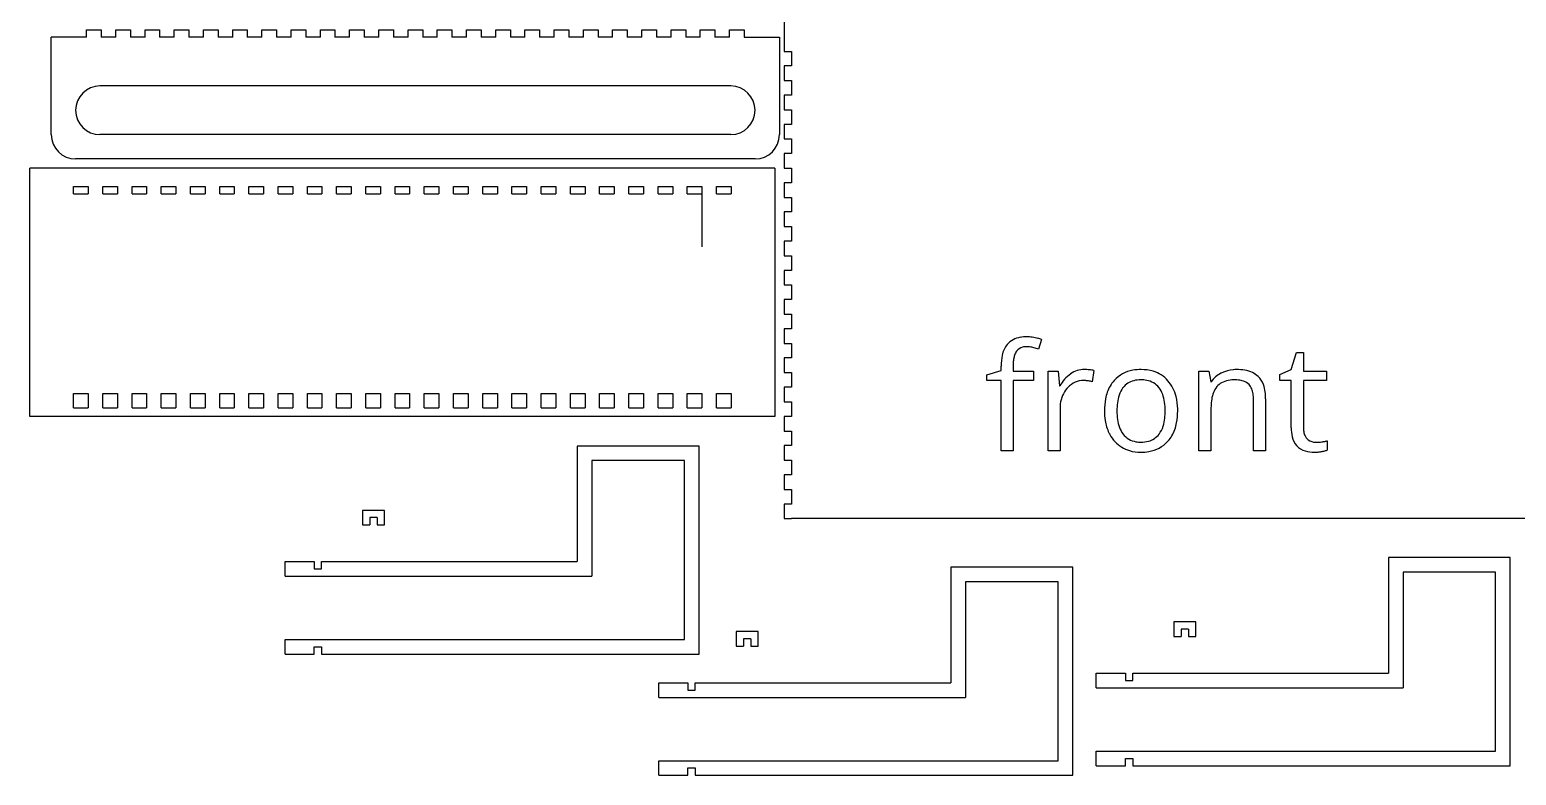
# Model space of a CAD drawing. Header units: inches. Extents: x 2290 to 3212, y 470 to 1390.
# Drawn here: x 2290 to 2900, y 474 to 780 of the extents above; entities that cross this region are included whole.
import ezdxf

# ---------------------------------------------------------------- set-up
doc = ezdxf.new("R2010")
doc.units = ezdxf.units.IN
doc.header["$MEASUREMENT"] = 0
doc.layers.add('front_labelLayer', color=7, linetype='Continuous')
doc.layers.add('front_outsideCutPath', color=7, linetype='Continuous')

msp = doc.modelspace()

# ---------------------------------------------------------------- linework, layer by layer
at = {"linetype": 'Continuous'}
for p, q in [((2313.47, 777.32), (2298.97, 777.32)), ((2298.97, 737.32), (2298.97, 777.32)), ((2325.47, 777.32), (2319.47, 777.32)), ((2337.47, 777.32), (2331.47, 777.32)), ((2349.47, 777.32), (2343.47, 777.32)), ((2361.47, 777.32), (2355.47, 777.32)), ((2373.47, 777.32), (2367.47, 777.32)), ((2385.47, 777.32), (2379.47, 777.32)), ((2397.47, 777.32), (2391.47, 777.32)), ((2409.47, 777.32), (2403.47, 777.32)), ((2421.47, 777.32), (2415.47, 777.32)), ((2433.47, 777.32), (2427.47, 777.32)), ((2445.47, 777.32), (2439.47, 777.32)), ((2457.47, 777.32), (2451.47, 777.32)), ((2469.47, 777.32), (2463.47, 777.32)), ((2481.47, 777.32), (2475.47, 777.32)), ((2493.47, 777.32), (2487.47, 777.32)), ((2505.47, 777.32), (2499.47, 777.32)), ((2517.47, 777.32), (2511.47, 777.32)), ((2529.47, 777.32), (2523.47, 777.32)), ((2541.47, 777.32), (2535.47, 777.32)), ((2553.47, 777.32), (2547.47, 777.32)), ((2565.47, 777.32), (2559.47, 777.32)), ((2577.47, 777.32), (2571.47, 777.32)), ((2583.47, 777.32), (2597.97, 777.32)), ((2597.97, 777.32), (2597.97, 737.32)), ((2577.97, 757.32), (2318.97, 757.32)), ((2308.97, 747.32), (2308.97, 747.32)), ((2587.97, 747.32), (2587.97, 747.32)), ((2577.97, 737.32), (2318.97, 737.32)), ((2587.97, 727.32), (2308.97, 727.32)), ((2290.13, 621.49), (2290.13, 723.49)), ((2596.13, 723.49), (2596.13, 621.49)), ((2308.13, 712.99), (2314.13, 712.99)), ((2320.13, 712.99), (2326.13, 712.99)), ((2332.13, 712.99), (2338.13, 712.99)), ((2344.13, 712.99), (2350.13, 712.99)), ((2356.13, 712.99), (2362.13, 712.99)), ((2368.13, 712.99), (2374.13, 712.99)), ((2380.13, 712.99), (2386.13, 712.99)), ((2392.13, 712.99), (2398.13, 712.99)), ((2404.13, 712.99), (2410.13, 712.99)), ((2416.13, 712.99), (2422.13, 712.99)), ((2428.13, 712.99), (2434.13, 712.99)), ((2440.13, 712.99), (2446.13, 712.99)), ((2452.13, 712.99), (2458.13, 712.99)), ((2464.13, 712.99), (2470.13, 712.99)), ((2476.13, 712.99), (2482.13, 712.99)), ((2488.13, 712.99), (2494.13, 712.99)), ((2500.13, 712.99), (2506.13, 712.99)), ((2512.13, 712.99), (2518.13, 712.99)), ((2524.13, 712.99), (2530.13, 712.99)), ((2536.13, 712.99), (2542.13, 712.99)), ((2548.13, 712.99), (2554.13, 712.99)), ((2560.13, 712.99), (2566.13, 712.99)), ((2566.13, 712.99), (2566.13, 691.26)), ((2572.13, 712.99), (2578.13, 712.99)), ((2308.13, 624.99), (2314.13, 624.99)), ((2320.13, 624.99), (2326.13, 624.99)), ((2332.13, 624.99), (2338.13, 624.99)), ((2344.13, 624.99), (2350.13, 624.99)), ((2356.13, 624.99), (2362.13, 624.99)), ((2368.13, 624.99), (2374.13, 624.99)), ((2380.13, 624.99), (2386.13, 624.99)), ((2392.13, 624.99), (2398.13, 624.99)), ((2404.13, 624.99), (2410.13, 624.99)), ((2416.13, 624.99), (2422.13, 624.99)), ((2428.13, 624.99), (2434.13, 624.99)), ((2440.13, 624.99), (2446.13, 624.99)), ((2452.13, 624.99), (2458.13, 624.99)), ((2464.13, 624.99), (2470.13, 624.99)), ((2476.13, 624.99), (2482.13, 624.99)), ((2488.13, 624.99), (2494.13, 624.99)), ((2500.13, 624.99), (2506.13, 624.99)), ((2512.13, 624.99), (2518.13, 624.99)), ((2524.13, 624.99), (2530.13, 624.99)), ((2536.13, 624.99), (2542.13, 624.99)), ((2548.13, 624.99), (2554.13, 624.99)), ((2560.13, 624.99), (2566.13, 624.99)), ((2572.13, 624.99), (2578.13, 624.99)), ((2596.13, 621.49), (2290.13, 621.49)), ((2905.95, 579.53), (2602.95, 579.53))]:
    msp.add_line(p, q, dxfattribs=at)
for p, q in [((2564.96, 609.35), (2514.96, 609.35)), ((2514.96, 609.35), (2514.96, 561.85)), ((2564.96, 523.85), (2564.96, 609.35)), ((2558.96, 603.35), (2520.96, 603.35)), ((2520.96, 603.35), (2520.96, 555.85)), ((2558.96, 529.85), (2558.96, 603.35)), ((2429.81, 582.93), (2426.81, 582.93)), ((2426.81, 582.93), (2426.81, 576.93)), ((2435.81, 582.93), (2429.81, 582.93)), ((2432.81, 579.93), (2429.81, 579.93)), ((2429.81, 579.93), (2429.81, 576.93)), ((2432.81, 579.93), (2432.81, 576.93)), ((2435.81, 576.93), (2435.81, 582.93)), ((2426.81, 576.93), (2429.81, 576.93)), ((2432.81, 576.93), (2435.81, 576.93)), ((2394.96, 561.85), (2406.96, 561.85)), ((2394.96, 555.85), (2394.96, 561.85)), ((2406.96, 561.85), (2406.96, 558.85)), ((2409.96, 561.85), (2514.96, 561.85)), ((2409.96, 558.85), (2409.96, 561.85)), ((2898.02, 563.49), (2848.02, 563.49)), ((2848.02, 563.49), (2848.02, 515.99)), ((2898.02, 477.99), (2898.02, 563.49)), ((2394.96, 555.85), (2520.96, 555.85)), ((2406.96, 558.85), (2409.96, 558.85)), ((2718.38, 559.56), (2668.38, 559.56)), ((2668.38, 559.56), (2668.38, 512.06)), ((2718.38, 474.06), (2718.38, 559.56)), ((2892.02, 557.49), (2854.02, 557.49)), ((2854.02, 557.49), (2854.02, 509.99)), ((2892.02, 483.99), (2892.02, 557.49)), ((2712.38, 553.56), (2674.38, 553.56)), ((2674.38, 553.56), (2674.38, 506.06)), ((2712.38, 480.06), (2712.38, 553.56)), ((2583.23, 533.14), (2580.23, 533.14)), ((2580.23, 533.14), (2580.23, 527.14)), ((2589.23, 533.14), (2583.23, 533.14)), ((2589.23, 527.14), (2589.23, 533.14)), ((2762.87, 537.07), (2759.87, 537.07)), ((2759.87, 537.07), (2759.87, 531.07)), ((2759.87, 531.07), (2762.87, 531.07)), ((2768.87, 537.07), (2762.87, 537.07)), ((2765.87, 534.07), (2762.87, 534.07)), ((2762.87, 534.07), (2762.87, 531.07)), ((2765.87, 534.07), (2765.87, 531.07)), ((2765.87, 531.07), (2768.87, 531.07)), ((2768.87, 531.07), (2768.87, 537.07)), ((2394.96, 529.85), (2558.96, 529.85)), ((2394.96, 523.85), (2394.96, 529.85)), ((2406.96, 523.85), (2406.96, 526.85)), ((2406.96, 526.85), (2409.96, 526.85)), ((2409.96, 526.85), (2409.96, 523.85)), ((2580.23, 527.14), (2583.23, 527.14)), ((2586.23, 530.14), (2583.23, 530.14)), ((2583.23, 530.14), (2583.23, 527.14)), ((2586.23, 530.14), (2586.23, 527.14)), ((2586.23, 527.14), (2589.23, 527.14)), ((2394.96, 523.85), (2406.96, 523.85)), ((2409.96, 523.85), (2564.96, 523.85)), ((2728.02, 515.99), (2740.02, 515.99)), ((2728.02, 509.99), (2728.02, 515.99)), ((2740.02, 515.99), (2740.02, 512.99)), ((2740.02, 512.99), (2743.02, 512.99)), ((2743.02, 515.99), (2848.02, 515.99)), ((2743.02, 512.99), (2743.02, 515.99)), ((2548.38, 512.06), (2560.38, 512.06)), ((2548.38, 506.06), (2548.38, 512.06)), ((2560.38, 512.06), (2560.38, 509.06)), ((2560.38, 509.06), (2563.38, 509.06)), ((2563.38, 512.06), (2668.38, 512.06)), ((2563.38, 509.06), (2563.38, 512.06)), ((2728.02, 509.99), (2854.02, 509.99)), ((2548.38, 506.06), (2674.38, 506.06)), ((2728.02, 483.99), (2892.02, 483.99)), ((2728.02, 477.99), (2728.02, 483.99)), ((2548.38, 480.06), (2712.38, 480.06)), ((2548.38, 474.06), (2548.38, 480.06)), ((2560.38, 474.06), (2560.38, 477.06)), ((2560.38, 477.06), (2563.38, 477.06)), ((2563.38, 477.06), (2563.38, 474.06)), ((2728.02, 477.99), (2740.02, 477.99)), ((2740.02, 477.99), (2740.02, 480.99)), ((2740.02, 480.99), (2743.02, 480.99)), ((2743.02, 480.99), (2743.02, 477.99)), ((2743.02, 477.99), (2898.02, 477.99)), ((2548.38, 474.06), (2560.38, 474.06)), ((2563.38, 474.06), (2718.38, 474.06))]:
    msp.add_line(p, q)
for centre, start, end in [((2318.97, 747.32), 90, 180), ((2577.97, 747.32), 0, 90), ((2318.97, 747.32), 180, 270), ((2577.97, 747.32), 270, 0), ((2308.97, 737.32), 180, 270), ((2587.97, 737.32), 270, 0)]:
    msp.add_arc(centre, 10, start, end, dxfattribs=at)
at = {"layer": 'front_labelLayer'}
for p, q in [((2705.6, 653.19), (2704.32, 649.22)), ((2808.1, 640.76), (2810.19, 647.75)), ((2810.19, 647.75), (2813.06, 647.75)), ((2813.06, 647.75), (2813.06, 640.16)), ((2688.96, 640.34), (2688.96, 642.17)), ((2693.92, 642.29), (2693.92, 640.16)), ((2683.1, 638.55), (2688.96, 640.34)), ((2683.1, 636.31), (2683.1, 638.55)), ((2688.96, 636.31), (2683.1, 636.31)), ((2688.96, 607.41), (2688.96, 636.31)), ((2693.92, 640.16), (2702.26, 640.16)), ((2702.26, 636.31), (2693.92, 636.31)), ((2693.92, 636.31), (2693.92, 607.41)), ((2702.26, 640.16), (2702.26, 636.31)), ((2708.23, 607.41), (2708.23, 640.16)), ((2708.23, 640.16), (2712.33, 640.16)), ((2712.33, 640.16), (2712.9, 634.1)), ((2727.09, 640.4), (2726.4, 635.8)), ((2770.18, 607.41), (2770.18, 640.16)), ((2770.18, 640.16), (2774.22, 640.16)), ((2774.22, 640.16), (2775.02, 635.68)), ((2775.02, 635.68), (2775.26, 635.68)), ((2803.41, 638.7), (2808.1, 640.76)), ((2803.41, 636.31), (2803.41, 638.7)), ((2808.1, 636.31), (2803.41, 636.31)), ((2808.1, 616.83), (2808.1, 636.31)), ((2813.06, 640.16), (2822.57, 640.16)), ((2822.57, 636.31), (2813.06, 636.31)), ((2813.06, 636.31), (2813.06, 617.04)), ((2822.57, 640.16), (2822.57, 636.31)), ((2712.9, 634.1), (2713.14, 634.1)), ((2797.55, 628.78), (2797.55, 607.41)), ((2713.2, 624.98), (2713.2, 607.41)), ((2775.14, 624.6), (2775.14, 607.41)), ((2792.59, 607.41), (2792.59, 628.6)), ((2822.81, 611.51), (2822.81, 607.71)), ((2693.92, 607.41), (2688.96, 607.41)), ((2713.2, 607.41), (2708.23, 607.41)), ((2775.14, 607.41), (2770.18, 607.41)), ((2797.55, 607.41), (2792.59, 607.41))]:
    msp.add_line(p, q, dxfattribs=at)
for centre, radius, start, end in [((2698.07, 645.41), 8.7, 98.25515, 139.62034), ((2699.42, 639.16), 15.08, 89.66968, 99.93144), ((2699.43, 638.27), 15.97, 81.56409, 89.70174), ((2698.3, 630.43), 23.89, 75.97399, 81.65647), ((2696.38, 622.44), 32.11, 73.29637, 76.09461), ((2699.61, 644.6), 10.4, 141.74338, 168.23221), ((2699.97, 644.99), 5.74, 145.06887, 162.18018), ((2698.76, 645.77), 4.3, 102.76774, 144.33803), ((2699.36, 643.46), 6.69, 89.48592, 103.41974), ((2699.38, 639.48), 10.67, 83.07609, 89.79268), ((2698.73, 634.24), 15.94, 76.51835, 83.02169), ((2696.86, 626.31), 24.09, 71.96134, 76.59183), ((2709.06, 642.4), 20.1, 167.5776, 180.65867), ((2717.34, 642.3), 23.42, 178.19733, 180.02318), ((2710.93, 642.57), 17.01, 171.65278, 178.43835), ((2704.14, 643.59), 10.13, 161.84377, 171.7847), ((2727.73, 625.88), 16.75, 139.41393, 150.60329), ((2724.73, 628.45), 12.8, 124.23214, 139.41611), ((2722.76, 627.66), 8.6, 89.63354, 137.08808), ((2723.12, 630.87), 9.89, 89.67966, 124.44057), ((2722.81, 624.61), 11.64, 87.34369, 89.96596), ((2723.23, 617.99), 22.77, 84.99229, 90.1281), ((2722.6, 621.03), 15.23, 81.58843, 87.19166), ((2721.65, 614.46), 21.86, 77.44538, 81.63604), ((2723.77, 624.12), 16.62, 78.4892, 85.02659), ((2745.61, 627.16), 13.7, 138.17595, 150.22873), ((2745.15, 627.51), 13.12, 99.17594, 137.98327), ((2745.27, 628.52), 7.9, 103.46852, 142.31189), ((2746.42, 621.5), 19.27, 89.73264, 100.07598), ((2746.26, 624.74), 11.81, 89.48059, 103.8805), ((2746.43, 624.04), 12.51, 79.34534, 90.31749), ((2746.68, 624.09), 16.67, 73.52227, 90.56923), ((2747.39, 628.29), 8.16, 37.95776, 80.40062), ((2747.66, 627.65), 12.99, 41.14456, 73.21339), ((2745.79, 626.04), 15.45, 13.50143, 41.07034), ((2783.75, 630.31), 10.04, 116.94429, 147.65256), ((2782.83, 629.2), 6.99, 118.54394, 139.19268), ((2784.79, 628.56), 12.08, 115.80728, 117.60668), ((2783.9, 627.1), 9.35, 100.11765, 118.16026), ((2785.33, 627.31), 13.43, 94.32267, 115.54544), ((2784.96, 621.54), 15.01, 89.59331, 100.37179), ((2785.65, 624.52), 16.24, 89.95787, 94.7109), ((2785.1, 623.4), 13.15, 84.0198, 90.15107), ((2785.78, 621.18), 19.59, 80.55854, 90.35382), ((2785.6, 627.63), 8.89, 71.08281, 84.36912), ((2786.71, 630.74), 5.59, 43.37909, 71.53861), ((2787.01, 628.27), 12.39, 65.10942, 80.76382), ((2788.44, 631.44), 8.91, 46.55845, 64.87824), ((2788.55, 631.77), 8.6, 19.38488, 45.59971), ((2724.56, 625.58), 11.33, 138.95758, 174.54222), ((2724.87, 625.28), 11.76, 135.62089, 138.83771), ((2757.15, 623.99), 25.76, 169.24429, 180.38808), ((2748.4, 625.72), 16.84, 150.71115, 169.46954), ((2753.27, 625.14), 16.66, 162.06531, 173.16748), ((2747.19, 627.17), 10.26, 142.90257, 162.37496), ((2745.71, 627.1), 10.21, 20.0257, 37.43505), ((2740.66, 625.24), 15.59, 7.744, 20.06902), ((2738.58, 624.16), 22.9, 1.12772, 13.88), ((2789.39, 626.46), 14.12, 159.95343, 171.38011), ((2783.76, 628.57), 8.11, 140.15191, 160.31464), ((2786.41, 630.6), 5.9, 22.70244, 42.34195), ((2783.77, 629.5), 8.76, 8.49315, 22.65798), ((2778.57, 628.68), 14.02, 359.67142, 8.68772), ((2783.58, 629.9), 13.91, 6.96337, 19.83634), ((2775.91, 628.87), 21.65, 359.76315, 7.21156), ((2728.25, 625.01), 15.06, 173.69075, 180.08828), ((2756.21, 623.72), 24.82, 179.77447, 189.09329), ((2762.75, 623.93), 26.21, 173.00862, 180.24638), ((2761.65, 623.69), 25.12, 179.70596, 187.91608), ((2731.6, 623.95), 24.75, 359.70756, 7.89727), ((2730.22, 623.73), 26.13, 353.5363, 0.20142), ((2735.86, 623.65), 25.62, 349.17619, 0.38626), ((2732.37, 623.82), 29.11, 359.99191, 1.54196), ((2806.92, 624.61), 31.78, 178.08107, 180.02367), ((2798.58, 624.99), 23.43, 171.17658, 178.32177), ((2749.83, 622.64), 18.35, 188.91025, 205.31714), ((2752.44, 622.37), 15.81, 187.76392, 200.09769), ((2747.36, 620.51), 10.41, 200.08459, 216.91316), ((2745.32, 620.65), 10.65, 323.00893, 342.63904), ((2739.22, 622.64), 17.07, 342.36157, 353.75376), ((2744.49, 621.93), 16.83, 330.2507, 349.41165), ((2823.69, 616.65), 15.59, 179.35509, 192.84776), ((2823.05, 616.97), 9.99, 179.64165, 189.75059), ((2747.94, 621.85), 16.3, 205.65604, 208.4461), ((2745.49, 620.35), 13.43, 207.7947, 238.6758), ((2745.51, 619.18), 8.13, 217.30096, 261.70991), ((2746.37, 623.29), 12.32, 260.50332, 270.24768), ((2746.54, 622.49), 11.52, 269.44817, 284.72557), ((2747.45, 619.11), 8.02, 284.56623, 322.63339), ((2747.62, 620.16), 13.22, 278.89592, 317.99791), ((2747.14, 620.55), 13.84, 318.14397, 329.75662), ((2815.87, 614.54), 7.5, 190.38177, 253.87724), ((2819.53, 616.34), 6.41, 189.54796, 205.78736), ((2818.08, 615.68), 4.81, 206.12945, 221.40839), ((2817.91, 615.55), 4.61, 221.59492, 262.35051), ((2818.3, 617.54), 6.63, 261.32663, 270.19132), ((2818.36, 627.2), 16.29, 269.88036, 278.30283), ((2818.51, 625.93), 15.01, 278.41545, 279.00808), ((2816.68, 637.61), 26.83, 278.95897, 280.51043), ((2818.43, 628.26), 17.33, 280.48479, 282.6268), ((2819.95, 621.48), 10.37, 282.58768, 285.5795), ((2820.72, 618.66), 7.45, 285.72385, 286.25636), ((2745.66, 620.69), 13.81, 238.81155, 253.24284), ((2746.19, 622.74), 15.93, 253.54369, 270.41825), ((2746.39, 626.08), 19.26, 269.75029, 279.80333), ((2817.41, 619.77), 12.96, 253.7848, 270.88526), ((2817.6, 619.53), 12.72, 270.00315, 270.76045), ((2817.53, 622.28), 15.46, 270.89325, 275.54838), ((2816.96, 628.29), 21.5, 275.52604, 279.29394), ((2817.47, 625.38), 18.55, 279.18627, 280.11437), ((2818.3, 620.87), 13.96, 280.00699, 283.37353), ((2819.54, 615.68), 8.63, 283.30694, 288.11978), ((2820.72, 612.12), 4.88, 287.9888, 295.30484)]:
    msp.add_arc(centre, radius, start, end, dxfattribs=at)
at = {"layer": 'front_outsideCutPath'}
for p, q in [((2599.95, 783.53), (2599.95, 771.53)), ((2313.47, 777.32), (2313.47, 780.32)), ((2313.47, 780.32), (2319.47, 780.32)), ((2319.47, 780.32), (2319.47, 777.32)), ((2325.47, 777.32), (2325.47, 780.32)), ((2325.47, 780.32), (2331.47, 780.32)), ((2331.47, 780.32), (2331.47, 777.32)), ((2337.47, 777.32), (2337.47, 780.32)), ((2337.47, 780.32), (2343.47, 780.32)), ((2343.47, 780.32), (2343.47, 777.32)), ((2349.47, 777.32), (2349.47, 780.32)), ((2349.47, 780.32), (2355.47, 780.32)), ((2355.47, 780.32), (2355.47, 777.32)), ((2361.47, 777.32), (2361.47, 780.32)), ((2361.47, 780.32), (2367.47, 780.32)), ((2367.47, 780.32), (2367.47, 777.32)), ((2373.47, 777.32), (2373.47, 780.32)), ((2373.47, 780.32), (2379.47, 780.32)), ((2379.47, 780.32), (2379.47, 777.32)), ((2385.47, 777.32), (2385.47, 780.32)), ((2385.47, 780.32), (2391.47, 780.32)), ((2391.47, 780.32), (2391.47, 777.32)), ((2397.47, 777.32), (2397.47, 780.32)), ((2397.47, 780.32), (2403.47, 780.32)), ((2403.47, 780.32), (2403.47, 777.32)), ((2409.47, 777.32), (2409.47, 780.32)), ((2409.47, 780.32), (2415.47, 780.32)), ((2415.47, 780.32), (2415.47, 777.32)), ((2421.47, 777.32), (2421.47, 780.32)), ((2421.47, 780.32), (2427.47, 780.32)), ((2427.47, 780.32), (2427.47, 777.32)), ((2433.47, 777.32), (2433.47, 780.32)), ((2433.47, 780.32), (2439.47, 780.32)), ((2439.47, 780.32), (2439.47, 777.32)), ((2445.47, 777.32), (2445.47, 780.32)), ((2445.47, 780.32), (2451.47, 780.32)), ((2451.47, 780.32), (2451.47, 777.32)), ((2457.47, 777.32), (2457.47, 780.32)), ((2457.47, 780.32), (2463.47, 780.32)), ((2463.47, 780.32), (2463.47, 777.32)), ((2469.47, 777.32), (2469.47, 780.32)), ((2469.47, 780.32), (2475.47, 780.32)), ((2475.47, 780.32), (2475.47, 777.32)), ((2481.47, 777.32), (2481.47, 780.32)), ((2481.47, 780.32), (2487.47, 780.32)), ((2487.47, 780.32), (2487.47, 777.32)), ((2493.47, 777.32), (2493.47, 780.32)), ((2493.47, 780.32), (2499.47, 780.32)), ((2499.47, 780.32), (2499.47, 777.32)), ((2505.47, 777.32), (2505.47, 780.32)), ((2505.47, 780.32), (2511.47, 780.32)), ((2511.47, 780.32), (2511.47, 777.32)), ((2517.47, 777.32), (2517.47, 780.32)), ((2517.47, 780.32), (2523.47, 780.32)), ((2523.47, 780.32), (2523.47, 777.32)), ((2529.47, 777.32), (2529.47, 780.32)), ((2529.47, 780.32), (2535.47, 780.32)), ((2535.47, 780.32), (2535.47, 777.32)), ((2541.47, 777.32), (2541.47, 780.32)), ((2541.47, 780.32), (2547.47, 780.32)), ((2547.47, 780.32), (2547.47, 777.32)), ((2553.47, 777.32), (2553.47, 780.32)), ((2553.47, 780.32), (2559.47, 780.32)), ((2559.47, 780.32), (2559.47, 777.32)), ((2565.47, 777.32), (2565.47, 780.32)), ((2565.47, 780.32), (2571.47, 780.32)), ((2571.47, 780.32), (2571.47, 777.32)), ((2577.47, 777.32), (2577.47, 780.32)), ((2577.47, 780.32), (2583.47, 780.32)), ((2583.47, 780.32), (2583.47, 777.32)), ((2599.95, 771.53), (2602.95, 771.53)), ((2602.95, 771.53), (2602.95, 765.53)), ((2602.95, 765.53), (2599.95, 765.53)), ((2599.95, 765.53), (2599.95, 759.53)), ((2599.95, 759.53), (2602.95, 759.53)), ((2602.95, 759.53), (2602.95, 753.53)), ((2602.95, 753.53), (2599.95, 753.53)), ((2599.95, 753.53), (2599.95, 747.53)), ((2599.95, 747.53), (2602.95, 747.53)), ((2602.95, 747.53), (2602.95, 741.53)), ((2602.95, 741.53), (2599.95, 741.53)), ((2599.95, 741.53), (2599.95, 735.53)), ((2599.95, 735.53), (2602.95, 735.53)), ((2602.95, 735.53), (2602.95, 729.53)), ((2602.95, 729.53), (2599.95, 729.53)), ((2599.95, 729.53), (2599.95, 723.53)), ((2596.13, 723.49), (2290.13, 723.49)), ((2599.95, 723.53), (2602.95, 723.53)), ((2602.95, 723.53), (2602.95, 717.53)), ((2308.13, 712.99), (2308.13, 715.99)), ((2308.13, 715.99), (2314.13, 715.99)), ((2314.13, 715.99), (2314.13, 712.99)), ((2320.13, 712.99), (2320.13, 715.99)), ((2320.13, 715.99), (2326.13, 715.99)), ((2326.13, 715.99), (2326.13, 712.99)), ((2332.13, 712.99), (2332.13, 715.99)), ((2332.13, 715.99), (2338.13, 715.99)), ((2338.13, 715.99), (2338.13, 712.99)), ((2344.13, 712.99), (2344.13, 715.99)), ((2344.13, 715.99), (2350.13, 715.99)), ((2350.13, 715.99), (2350.13, 712.99)), ((2356.13, 712.99), (2356.13, 715.99)), ((2356.13, 715.99), (2362.13, 715.99)), ((2362.13, 715.99), (2362.13, 712.99)), ((2368.13, 712.99), (2368.13, 715.99)), ((2368.13, 715.99), (2374.13, 715.99)), ((2374.13, 715.99), (2374.13, 712.99)), ((2380.13, 712.99), (2380.13, 715.99)), ((2380.13, 715.99), (2386.13, 715.99)), ((2386.13, 715.99), (2386.13, 712.99)), ((2392.13, 712.99), (2392.13, 715.99)), ((2392.13, 715.99), (2398.13, 715.99)), ((2398.13, 715.99), (2398.13, 712.99)), ((2404.13, 712.99), (2404.13, 715.99)), ((2404.13, 715.99), (2410.13, 715.99)), ((2410.13, 715.99), (2410.13, 712.99)), ((2416.13, 712.99), (2416.13, 715.99)), ((2416.13, 715.99), (2422.13, 715.99)), ((2422.13, 715.99), (2422.13, 712.99)), ((2428.13, 712.99), (2428.13, 715.99)), ((2428.13, 715.99), (2434.13, 715.99)), ((2434.13, 715.99), (2434.13, 712.99)), ((2440.13, 712.99), (2440.13, 715.99)), ((2440.13, 715.99), (2446.13, 715.99)), ((2446.13, 715.99), (2446.13, 712.99)), ((2452.13, 712.99), (2452.13, 715.99)), ((2452.13, 715.99), (2458.13, 715.99)), ((2458.13, 715.99), (2458.13, 712.99)), ((2464.13, 712.99), (2464.13, 715.99)), ((2464.13, 715.99), (2470.13, 715.99)), ((2470.13, 715.99), (2470.13, 712.99)), ((2476.13, 712.99), (2476.13, 715.99)), ((2476.13, 715.99), (2482.13, 715.99)), ((2482.13, 715.99), (2482.13, 712.99)), ((2488.13, 712.99), (2488.13, 715.99)), ((2488.13, 715.99), (2494.13, 715.99)), ((2494.13, 715.99), (2494.13, 712.99)), ((2500.13, 712.99), (2500.13, 715.99)), ((2500.13, 715.99), (2506.13, 715.99)), ((2506.13, 715.99), (2506.13, 712.99)), ((2512.13, 712.99), (2512.13, 715.99)), ((2512.13, 715.99), (2518.13, 715.99)), ((2518.13, 715.99), (2518.13, 712.99)), ((2524.13, 712.99), (2524.13, 715.99)), ((2524.13, 715.99), (2530.13, 715.99)), ((2530.13, 715.99), (2530.13, 712.99)), ((2536.13, 712.99), (2536.13, 715.99)), ((2536.13, 715.99), (2542.13, 715.99)), ((2542.13, 715.99), (2542.13, 712.99)), ((2548.13, 712.99), (2548.13, 715.99)), ((2548.13, 715.99), (2554.13, 715.99)), ((2554.13, 715.99), (2554.13, 712.99)), ((2560.13, 712.99), (2560.13, 715.99)), ((2560.13, 715.99), (2566.13, 715.99)), ((2566.13, 715.99), (2566.13, 712.99)), ((2572.13, 712.99), (2572.13, 715.99)), ((2572.13, 715.99), (2578.13, 715.99)), ((2578.13, 715.99), (2578.13, 712.99)), ((2602.95, 717.53), (2599.95, 717.53)), ((2599.95, 717.53), (2599.95, 711.53)), ((2599.95, 711.53), (2602.95, 711.53)), ((2602.95, 711.53), (2602.95, 705.53)), ((2602.95, 705.53), (2599.95, 705.53)), ((2599.95, 705.53), (2599.95, 699.53)), ((2599.95, 699.53), (2602.95, 699.53)), ((2602.95, 699.53), (2602.95, 693.53)), ((2602.95, 693.53), (2599.95, 693.53)), ((2599.95, 693.53), (2599.95, 687.53)), ((2599.95, 687.53), (2602.95, 687.53)), ((2602.95, 687.53), (2602.95, 681.53)), ((2602.95, 681.53), (2599.95, 681.53)), ((2599.95, 681.53), (2599.95, 675.53)), ((2599.95, 675.53), (2602.95, 675.53)), ((2602.95, 675.53), (2602.95, 669.53)), ((2602.95, 669.53), (2599.95, 669.53)), ((2599.95, 669.53), (2599.95, 663.53)), ((2599.95, 663.53), (2602.95, 663.53)), ((2602.95, 663.53), (2602.95, 657.53)), ((2602.95, 657.53), (2599.95, 657.53)), ((2599.95, 657.53), (2599.95, 651.53)), ((2599.95, 651.53), (2602.95, 651.53)), ((2602.95, 651.53), (2602.95, 645.53)), ((2602.95, 645.53), (2599.95, 645.53)), ((2599.95, 645.53), (2599.95, 639.53)), ((2599.95, 639.53), (2602.95, 639.53)), ((2602.95, 639.53), (2602.95, 633.53)), ((2308.13, 627.99), (2308.13, 630.99)), ((2308.13, 630.99), (2314.13, 630.99)), ((2314.13, 630.99), (2314.13, 627.99)), ((2320.13, 627.99), (2320.13, 630.99)), ((2320.13, 630.99), (2326.13, 630.99)), ((2326.13, 630.99), (2326.13, 627.99)), ((2332.13, 627.99), (2332.13, 630.99)), ((2332.13, 630.99), (2338.13, 630.99)), ((2338.13, 630.99), (2338.13, 627.99)), ((2344.13, 627.99), (2344.13, 630.99)), ((2344.13, 630.99), (2350.13, 630.99)), ((2350.13, 630.99), (2350.13, 627.99)), ((2356.13, 627.99), (2356.13, 630.99)), ((2356.13, 630.99), (2362.13, 630.99)), ((2362.13, 630.99), (2362.13, 627.99)), ((2368.13, 627.99), (2368.13, 630.99)), ((2368.13, 630.99), (2374.13, 630.99)), ((2374.13, 630.99), (2374.13, 627.99)), ((2380.13, 627.99), (2380.13, 630.99)), ((2380.13, 630.99), (2386.13, 630.99)), ((2386.13, 630.99), (2386.13, 627.99)), ((2392.13, 627.99), (2392.13, 630.99)), ((2392.13, 630.99), (2398.13, 630.99)), ((2398.13, 630.99), (2398.13, 627.99)), ((2404.13, 627.99), (2404.13, 630.99)), ((2404.13, 630.99), (2410.13, 630.99)), ((2410.13, 630.99), (2410.13, 627.99)), ((2416.13, 627.99), (2416.13, 630.99)), ((2416.13, 630.99), (2422.13, 630.99)), ((2422.13, 630.99), (2422.13, 627.99)), ((2428.13, 627.99), (2428.13, 630.99)), ((2428.13, 630.99), (2434.13, 630.99)), ((2434.13, 630.99), (2434.13, 627.99)), ((2440.13, 627.99), (2440.13, 630.99)), ((2440.13, 630.99), (2446.13, 630.99)), ((2446.13, 630.99), (2446.13, 627.99)), ((2452.13, 627.99), (2452.13, 630.99)), ((2452.13, 630.99), (2458.13, 630.99)), ((2458.13, 630.99), (2458.13, 627.99)), ((2464.13, 627.99), (2464.13, 630.99)), ((2464.13, 630.99), (2470.13, 630.99)), ((2470.13, 630.99), (2470.13, 627.99)), ((2476.13, 627.99), (2476.13, 630.99)), ((2476.13, 630.99), (2482.13, 630.99)), ((2482.13, 630.99), (2482.13, 627.99)), ((2488.13, 627.99), (2488.13, 630.99)), ((2488.13, 630.99), (2494.13, 630.99)), ((2494.13, 630.99), (2494.13, 627.99)), ((2500.13, 627.99), (2500.13, 630.99)), ((2500.13, 630.99), (2506.13, 630.99)), ((2506.13, 630.99), (2506.13, 627.99)), ((2512.13, 627.99), (2512.13, 630.99)), ((2512.13, 630.99), (2518.13, 630.99)), ((2518.13, 630.99), (2518.13, 627.99)), ((2524.13, 627.99), (2524.13, 630.99)), ((2524.13, 630.99), (2530.13, 630.99)), ((2530.13, 630.99), (2530.13, 627.99)), ((2536.13, 627.99), (2536.13, 630.99)), ((2536.13, 630.99), (2542.13, 630.99)), ((2542.13, 630.99), (2542.13, 627.99)), ((2548.13, 627.99), (2548.13, 630.99)), ((2548.13, 630.99), (2554.13, 630.99)), ((2554.13, 630.99), (2554.13, 627.99)), ((2560.13, 627.99), (2560.13, 630.99)), ((2560.13, 630.99), (2566.13, 630.99)), ((2566.13, 630.99), (2566.13, 627.99)), ((2572.13, 627.99), (2572.13, 630.99)), ((2572.13, 630.99), (2578.13, 630.99)), ((2578.13, 630.99), (2578.13, 627.99)), ((2602.95, 633.53), (2599.95, 633.53)), ((2599.95, 633.53), (2599.95, 627.53)), ((2308.13, 624.99), (2308.13, 627.99)), ((2314.13, 627.99), (2314.13, 624.99)), ((2320.13, 624.99), (2320.13, 627.99)), ((2326.13, 627.99), (2326.13, 624.99)), ((2332.13, 624.99), (2332.13, 627.99)), ((2338.13, 627.99), (2338.13, 624.99)), ((2344.13, 624.99), (2344.13, 627.99)), ((2350.13, 627.99), (2350.13, 624.99)), ((2356.13, 624.99), (2356.13, 627.99)), ((2362.13, 627.99), (2362.13, 624.99)), ((2368.13, 624.99), (2368.13, 627.99)), ((2374.13, 627.99), (2374.13, 624.99)), ((2380.13, 624.99), (2380.13, 627.99)), ((2386.13, 627.99), (2386.13, 624.99)), ((2392.13, 624.99), (2392.13, 627.99)), ((2398.13, 627.99), (2398.13, 624.99)), ((2404.13, 624.99), (2404.13, 627.99)), ((2410.13, 627.99), (2410.13, 624.99)), ((2416.13, 624.99), (2416.13, 627.99)), ((2422.13, 627.99), (2422.13, 624.99)), ((2428.13, 624.99), (2428.13, 627.99)), ((2434.13, 627.99), (2434.13, 624.99)), ((2440.13, 624.99), (2440.13, 627.99)), ((2446.13, 627.99), (2446.13, 624.99)), ((2452.13, 624.99), (2452.13, 627.99)), ((2458.13, 627.99), (2458.13, 624.99)), ((2464.13, 624.99), (2464.13, 627.99)), ((2470.13, 627.99), (2470.13, 624.99)), ((2476.13, 624.99), (2476.13, 627.99)), ((2482.13, 627.99), (2482.13, 624.99)), ((2488.13, 624.99), (2488.13, 627.99)), ((2494.13, 627.99), (2494.13, 624.99)), ((2500.13, 624.99), (2500.13, 627.99)), ((2506.13, 627.99), (2506.13, 624.99)), ((2512.13, 624.99), (2512.13, 627.99)), ((2518.13, 627.99), (2518.13, 624.99)), ((2524.13, 624.99), (2524.13, 627.99)), ((2530.13, 627.99), (2530.13, 624.99)), ((2536.13, 624.99), (2536.13, 627.99)), ((2542.13, 627.99), (2542.13, 624.99)), ((2548.13, 624.99), (2548.13, 627.99)), ((2554.13, 627.99), (2554.13, 624.99)), ((2560.13, 624.99), (2560.13, 627.99)), ((2566.13, 627.99), (2566.13, 624.99)), ((2572.13, 624.99), (2572.13, 627.99)), ((2578.13, 627.99), (2578.13, 624.99)), ((2599.95, 627.53), (2602.95, 627.53)), ((2602.95, 627.53), (2602.95, 621.53)), ((2602.95, 621.53), (2599.95, 621.53)), ((2599.95, 621.53), (2599.95, 615.53)), ((2599.95, 615.53), (2602.95, 615.53)), ((2602.95, 615.53), (2602.95, 609.53)), ((2602.95, 609.53), (2599.95, 609.53)), ((2599.95, 609.53), (2599.95, 603.53)), ((2599.95, 603.53), (2602.95, 603.53)), ((2602.95, 603.53), (2602.95, 597.53)), ((2602.95, 597.53), (2599.95, 597.53)), ((2599.95, 597.53), (2599.95, 591.53)), ((2599.95, 591.53), (2602.95, 591.53)), ((2602.95, 591.53), (2602.95, 585.53)), ((2602.95, 585.53), (2599.95, 585.53)), ((2599.95, 585.53), (2599.95, 579.53)), ((2599.95, 579.53), (2602.95, 579.53))]:
    msp.add_line(p, q, dxfattribs=at)

doc.saveas('drawing.dxf')
